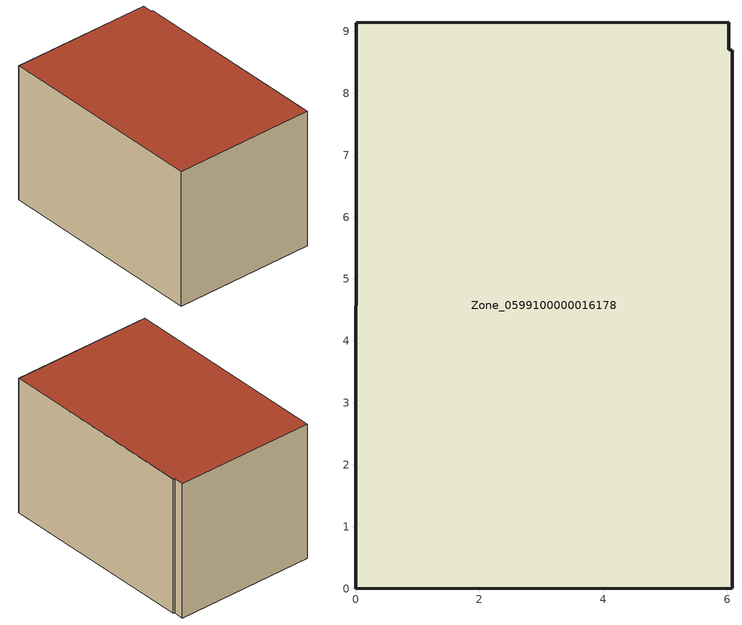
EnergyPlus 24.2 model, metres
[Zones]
Zone_0599100000016178
 floor ground (C_G): 0,0 0.01,9.13 6.02,9.14 6.03,8.7 6.08,8.7 6.08,0.01 z0
 wall outside (C_F): 0.01,9.13 0,0 6.08,0.01 6.08,8.7 6.03,8.7 6.02,9.14 0.01,9.13 z0:5.92
 roof outside (C_R): 6.08,0.01 6.08,8.7 6.03,8.7 6.02,9.14 0.01,9.13 0,0 z5.92
[BUILDING]
Pand.0599100000016178: North Axis=0; Terrain=City; Loads Convergence Tolerance Value=0.04; Temperature Convergence Tolerance Value=0.4; Solar Distribution=FullExterior; Maximum Number of Warmup Days=25; Minimum Number of Warmup Days=1
[Site:Location]
Rotterdam.The.Hague.AP_ZH_NLD Design_Conditions: Latitude=51.96; Longitude=4.45; Time Zone=1; Elevation=-4.5
[SITE:GROUNDTEMPERATURE:BUILDINGSURFACE]
18, 18, 18, 18, 18, 18, 18, 18, 18, 18, 18, 18
[MATERIAL] Thermal Absorptance=0.9; Solar Absorptance=0.7; Visible Absorptance=0.7
Name | Roughness | Thickness | Conductivity | Density | Specific Heat
G.TC.1946-1964 | MediumSmooth | 0.15 | 1 | 540 | 1210
F.TC.1946-1964 | Rough | 0.3 | 0.857143 | 1920 | 840
R.TC.1946-1964 | MediumRough | 0.2 | 0.235294 | 1500 | 1000
[CONSTRUCTION]
C_G: G.TC.1946-1964
C_F: F.TC.1946-1964
C_R: R.TC.1946-1964
[ZONE]
Zone_0599100000016178: Type=1; Multiplier=1; Ceiling Height=Autocalculate; Volume=Autocalculate; Floor Area=autocalculate; Part of Total Floor Area=Yes
[ZONEINFILTRATION:DESIGNFLOWRATE]
Infil_Zone_0599100000016178: Zone or ZoneList or Space or SpaceList=Zone_0599100000016178; Schedule=AlwaysOn; Design Flow Rate Calculation Method=Flow/Area; Flow Rate per Floor Area=0.003; Constant Term Coefficient=1; Temperature Term Coefficient=0; Velocity Term Coefficient=0; Velocity Squared Term Coefficient=0
[HVACTEMPLATE:ZONE:IDEALLOADSAIRSYSTEM]
Zone_0599100000016178: Maximum Heating Supply Air Temperature=50; Minimum Cooling Supply Air Temperature=13; Maximum Heating Supply Air Humidity Ratio=0.0156; Minimum Cooling Supply Air Humidity Ratio=0.0077; Heating Limit=NoLimit; Cooling Limit=NoLimit; Dehumidification Control Type=ConstantSensibleHeatRatio; Cooling Sensible Heat Ratio=0.7; Dehumidification Setpoint=60; Humidification Control Type=None; Humidification Setpoint=30; Outdoor Air Method=None; Outdoor Air Flow Rate per Person=0.00944; Outdoor Air Flow Rate per Zone Floor Area=0; Outdoor Air Flow Rate per Zone=0; Demand Controlled Ventilation Type=None; Outdoor Air Economizer Type=NoEconomizer; Heat Recovery Type=None; Sensible Heat Recovery Effectiveness=0.7; Latent Heat Recovery Effectiveness=0.65
[ZONECONTROL:THERMOSTAT]
ThermostatControl_Zone_0599100000016178: Zone or ZoneList=Zone_0599100000016178; Control Type Schedule=DualSetpointControlType; Control 1=Thermostat_Zone_0599100000016178; Temperature Difference Between Cutout And Setpoint=0
[THERMOSTATSETPOINT:DUALSETPOINT]
Thermostat_Zone_0599100000016178: Heating Setpoint Temperature Schedule=HeatingSetpoint_Zone_0599100000016178; Cooling Setpoint Temperature Schedule=CoolingSetpoint_Zone_0599100000016178
[SCHEDULE:COMPACT]
HeatingSetpoint_Zone_0599100000016178: Through: 12/31, For: AllDays, Until: 24:00, 21
CoolingSetpoint_Zone_0599100000016178: Through: 12/31, For: AllDays, Until: 24:00, 24
DualSetpointControlType: Through: 12/31, For: AllDays, Until: 24:00, 4
AlwaysOn: Through: 12/31, For: AllDays, Until: 24:00, 1
